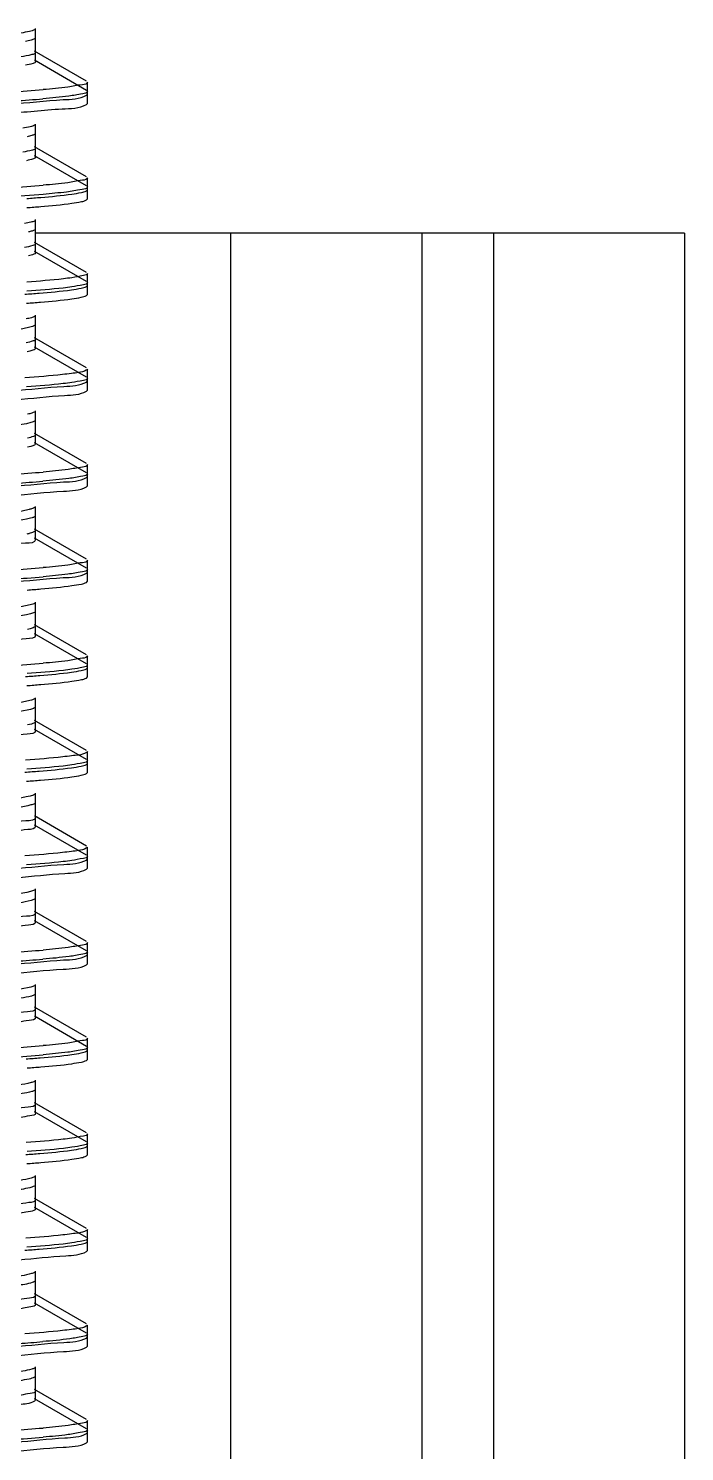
# Model space of a CAD drawing. Extents: x 54907 to 703237, y -798661 to -546661.
# Drawn here: x 370504.4 to 370680.9, y -577693.9 to -577311.1 of the extents above; entities that cross this region are included whole.
import ezdxf

# ---------------------------------------------------------------- set-up
doc = ezdxf.new("R2010")
doc.units = 0
doc.header["$LTSCALE"] = 1000
doc.header["$MEASUREMENT"] = 0

# ---------------------------------------------------------------- blocks, each defined once
blk = doc.blocks.new('gfhhrryyfd')
at = {"linetype": 'Continuous'}
for p, q in [((3693387.89, -1740973.03), (3693387.89, -1740968.74)), ((3693387.89, -1740974.67), (3693387.89, -1740970.38)), ((3693397.01, -1740978.2), (3693387.71, -1740972.81)), ((3693397.01, -1740979.84), (3693387.71, -1740974.45)), ((3693397.18, -1740980.53), (3693397.18, -1740978.38)), ((3693397.18, -1740980.53), (3693397.18, -1740978.38)), ((3693397.01, -1740980.71), (3693397.18, -1740980.53)), ((3693397.18, -1740982.17), (3693397.18, -1740980.02)), ((3693397.18, -1740982.17), (3693397.18, -1740980.02)), ((3693397.01, -1740982.36), (3693397.18, -1740982.17)), ((3693387.89, -1740990.17), (3693387.89, -1740985.88)), ((3693387.89, -1740991.81), (3693387.89, -1740987.53)), ((3693397.01, -1740995.34), (3693387.71, -1740989.95)), ((3693397.01, -1740996.98), (3693387.71, -1740991.59)), ((3693397.18, -1740997.67), (3693397.18, -1740995.53)), ((3693397.18, -1740997.67), (3693397.18, -1740995.53)), ((3693397.01, -1740997.86), (3693397.18, -1740997.67)), ((3693397.18, -1740999.31), (3693397.18, -1740997.17)), ((3693397.18, -1740999.31), (3693397.18, -1740997.17)), ((3693397.01, -1740999.5), (3693397.18, -1740999.31)), ((3693387.89, -1741007.32), (3693387.89, -1741003.03)), ((3693387.89, -1741008.96), (3693387.89, -1741004.67)), ((3693504.33, -1741005.43), (3693387.89, -1741005.43)), ((3693422.89, -1741005.43), (3693422.89, -1744418.97)), ((3693457.18, -1741005.43), (3693457.18, -1744418.97)), ((3693470.04, -1741005.43), (3693470.04, -1744418.97)), ((3693504.33, -1741005.43), (3693504.33, -1744418.97)), ((3693397.01, -1741012.49), (3693387.71, -1741007.1)), ((3693397.01, -1741014.13), (3693387.71, -1741008.74)), ((3693397.18, -1741014.82), (3693397.18, -1741012.67)), ((3693397.18, -1741014.82), (3693397.18, -1741012.67)), ((3693397.18, -1741016.46), (3693397.18, -1741014.31)), ((3693397.18, -1741016.46), (3693397.18, -1741014.31)), ((3693397.01, -1741015.01), (3693397.18, -1741014.82)), ((3693397.01, -1741016.65), (3693397.18, -1741016.46)), ((3693387.89, -1741024.46), (3693387.89, -1741020.18)), ((3693387.89, -1741026.1), (3693387.89, -1741021.82)), ((3693397.01, -1741029.63), (3693387.71, -1741024.24)), ((3693386.85, -1741026.62), (3693386.41, -1741026.71)), ((3693397.01, -1741031.27), (3693387.71, -1741025.89)), ((3693397.01, -1741032.15), (3693397.18, -1741031.96)), ((3693397.18, -1741031.96), (3693397.18, -1741029.82)), ((3693397.18, -1741031.96), (3693397.18, -1741029.82)), ((3693397.18, -1741033.6), (3693397.18, -1741031.46)), ((3693397.18, -1741033.6), (3693397.18, -1741031.46)), ((3693397.01, -1741033.79), (3693397.18, -1741033.6)), ((3693387.89, -1741041.61), (3693387.89, -1741037.32)), ((3693387.89, -1741043.25), (3693387.89, -1741038.96)), ((3693397.01, -1741046.78), (3693387.71, -1741041.39)), ((3693387.06, -1741043.71), (3693386.44, -1741043.85)), ((3693397.01, -1741048.42), (3693387.71, -1741043.03)), ((3693397.18, -1741049.11), (3693397.18, -1741046.96)), ((3693397.18, -1741049.11), (3693397.18, -1741046.96)), ((3693397.01, -1741049.3), (3693397.18, -1741049.11)), ((3693397.18, -1741050.75), (3693397.18, -1741048.61)), ((3693397.18, -1741050.75), (3693397.18, -1741048.61)), ((3693397.01, -1741050.94), (3693397.18, -1741050.75)), ((3693387.89, -1741058.75), (3693387.89, -1741054.47)), ((3693387.89, -1741060.39), (3693387.89, -1741056.11)), ((3693397.01, -1741063.92), (3693387.71, -1741058.53)), ((3693397.01, -1741065.56), (3693387.71, -1741060.18)), ((3693397.18, -1741066.25), (3693397.18, -1741064.11)), ((3693397.18, -1741066.25), (3693397.18, -1741064.11)), ((3693397.01, -1741066.44), (3693397.18, -1741066.25)), ((3693397.01, -1741068.08), (3693397.18, -1741067.89)), ((3693397.18, -1741067.89), (3693397.18, -1741065.75)), ((3693397.18, -1741067.89), (3693397.18, -1741065.75)), ((3693387.89, -1741075.9), (3693387.89, -1741071.61)), ((3693387.89, -1741077.54), (3693387.89, -1741073.25)), ((3693386.94, -1741076.39), (3693386.43, -1741076.51)), ((3693397.01, -1741081.07), (3693387.71, -1741075.68)), ((3693397.01, -1741082.71), (3693387.71, -1741077.32)), ((3693397.18, -1741083.4), (3693397.18, -1741081.26)), ((3693397.18, -1741083.4), (3693397.18, -1741081.26)), ((3693397.18, -1741085.04), (3693397.18, -1741082.9)), ((3693397.18, -1741085.04), (3693397.18, -1741082.9)), ((3693397.01, -1741083.59), (3693397.18, -1741083.4)), ((3693397.01, -1741085.23), (3693397.18, -1741085.04)), ((3693387.89, -1741093.04), (3693387.89, -1741088.76)), ((3693387.89, -1741094.68), (3693387.89, -1741090.4)), ((3693387.15, -1741093.48), (3693386.46, -1741093.64)), ((3693397.01, -1741098.21), (3693387.71, -1741092.83)), ((3693397.01, -1741099.85), (3693387.71, -1741094.47)), ((3693397.18, -1741100.54), (3693397.18, -1741098.4)), ((3693397.18, -1741100.54), (3693397.18, -1741098.4)), ((3693397.01, -1741100.73), (3693397.18, -1741100.54)), ((3693397.18, -1741102.18), (3693397.18, -1741100.04)), ((3693397.18, -1741102.18), (3693397.18, -1741100.04)), ((3693397.01, -1741102.37), (3693397.18, -1741102.18)), ((3693387.89, -1741110.19), (3693387.89, -1741105.9)), ((3693387.89, -1741111.83), (3693387.89, -1741107.54)), ((3693397.01, -1741115.36), (3693387.71, -1741109.97)), ((3693397.01, -1741117), (3693387.71, -1741111.61)), ((3693397.18, -1741117.69), (3693397.18, -1741115.55)), ((3693397.18, -1741117.69), (3693397.18, -1741115.55)), ((3693397.01, -1741117.88), (3693397.18, -1741117.69)), ((3693397.18, -1741119.33), (3693397.18, -1741117.19)), ((3693397.18, -1741119.33), (3693397.18, -1741117.19)), ((3693397.01, -1741119.52), (3693397.18, -1741119.33)), ((3693387.89, -1741127.33), (3693387.89, -1741123.05)), ((3693387.89, -1741128.97), (3693387.89, -1741124.69)), ((3693397.01, -1741132.5), (3693387.71, -1741127.12)), ((3693397.01, -1741134.14), (3693387.71, -1741128.76)), ((3693397.18, -1741134.83), (3693397.18, -1741132.69)), ((3693397.18, -1741134.83), (3693397.18, -1741132.69)), ((3693397.18, -1741136.47), (3693397.18, -1741134.33)), ((3693397.18, -1741136.47), (3693397.18, -1741134.33)), ((3693397.01, -1741135.02), (3693397.18, -1741134.83)), ((3693397.01, -1741136.66), (3693397.18, -1741136.47)), ((3693387.89, -1741144.48), (3693387.89, -1741140.19)), ((3693387.89, -1741146.12), (3693387.89, -1741141.83)), ((3693397.01, -1741149.65), (3693387.71, -1741144.26)), ((3693397.01, -1741151.29), (3693387.71, -1741145.9)), ((3693397.01, -1741152.17), (3693397.18, -1741151.98)), ((3693397.18, -1741151.98), (3693397.18, -1741149.84)), ((3693397.18, -1741151.98), (3693397.18, -1741149.84)), ((3693397.18, -1741153.62), (3693397.18, -1741151.48)), ((3693397.18, -1741153.62), (3693397.18, -1741151.48)), ((3693397.01, -1741153.81), (3693397.18, -1741153.62)), ((3693387.89, -1741161.62), (3693387.89, -1741157.34)), ((3693387.89, -1741163.26), (3693387.89, -1741158.98)), ((3693397.01, -1741166.79), (3693387.71, -1741161.41)), ((3693397.01, -1741168.43), (3693387.71, -1741163.05)), ((3693397.18, -1741169.12), (3693397.18, -1741166.98)), ((3693397.18, -1741169.12), (3693397.18, -1741166.98)), ((3693397.01, -1741169.31), (3693397.18, -1741169.12)), ((3693397.18, -1741170.77), (3693397.18, -1741168.62)), ((3693397.18, -1741170.77), (3693397.18, -1741168.62)), ((3693397.01, -1741170.95), (3693397.18, -1741170.77)), ((3693387.89, -1741178.77), (3693387.89, -1741174.48)), ((3693387.89, -1741180.41), (3693387.89, -1741176.12)), ((3693397.01, -1741183.94), (3693387.71, -1741178.55)), ((3693397.01, -1741185.58), (3693387.71, -1741180.19)), ((3693397.18, -1741186.27), (3693397.18, -1741184.13)), ((3693397.18, -1741186.27), (3693397.18, -1741184.13)), ((3693397.01, -1741186.46), (3693397.18, -1741186.27)), ((3693397.01, -1741188.1), (3693397.18, -1741187.91)), ((3693397.18, -1741187.91), (3693397.18, -1741185.77)), ((3693397.18, -1741187.91), (3693397.18, -1741185.77)), ((3693387.89, -1741195.91), (3693387.89, -1741191.63)), ((3693387.89, -1741197.55), (3693387.89, -1741193.27)), ((3693397.01, -1741201.08), (3693387.71, -1741195.7)), ((3693397.01, -1741202.72), (3693387.71, -1741197.34)), ((3693397.18, -1741203.41), (3693397.18, -1741201.27)), ((3693397.18, -1741205.06), (3693397.18, -1741202.91)), ((3693397.18, -1741205.06), (3693397.18, -1741202.91)), ((3693397.01, -1741203.6), (3693397.18, -1741203.41)), ((3693397.01, -1741205.24), (3693397.18, -1741205.06)), ((3693387.89, -1741213.06), (3693387.89, -1741208.77)), ((3693387.89, -1741214.7), (3693387.89, -1741210.41)), ((3693397.01, -1741218.23), (3693387.71, -1741212.84)), ((3693397.01, -1741219.87), (3693387.71, -1741214.48)), ((3693397.18, -1741220.56), (3693397.18, -1741218.42)), ((3693397.01, -1741220.75), (3693397.18, -1741220.56)), ((3693397.18, -1741222.2), (3693397.18, -1741220.06)), ((3693397.18, -1741222.2), (3693397.18, -1741220.06)), ((3693397.01, -1741222.39), (3693397.18, -1741222.2))]:
    blk.add_line(p, q, dxfattribs=at)
for centre, radius, start, end in [((3693363.61, -1740674.4), 306.38, 273.7314, 274.8001), ((3693364.52, -1740687.45), 294.94, 273.8317, 274.8033), ((3693363.33, -1740688.01), 309.93, 273.7005, 274.7995), ((3693363.92, -1740746.85), 302.5, 273.7655, 274.8009), ((3693364.59, -1740756.89), 294.08, 273.8398, 274.8035), ((3693383.74, -1741046.4), 13.24, 281.5273, 283.0317), ((3693363.62, -1740760.25), 306.26, 273.7325, 274.8002), ((3693363.63, -1740761.97), 306.18, 273.7327, 274.7996), ((3693363.34, -1740773.85), 309.82, 273.7014, 274.7995), ((3693363.93, -1740832.7), 302.38, 273.7666, 274.8009), ((3693364.8, -1740845.28), 291.4, 273.8647, 274.8037), ((3693363.63, -1740846.09), 306.14, 273.7335, 274.8002), ((3693363.45, -1740845.36), 308.53, 273.7127, 274.7998), ((3693365.47, -1740922.24), 283, 273.9462, 274.8034), ((3693363.94, -1740918.55), 302.25, 273.7678, 274.801), ((3693363.74, -1740917.68), 304.77, 273.7455, 274.8005)]:
    blk.add_arc(centre, radius, start, end, dxfattribs=at)
for points, knots in [([(3693387.71, -1740968.96), (3693387.44, -1740969.11), (3693386.6, -1740969.32), (3693385.78, -1740969.48), (3693385.25, -1740969.56)], [0, 0, 0, 0, 0.365324, 1, 1, 1, 1]), ([(3693387.71, -1740970.6), (3693387.52, -1740970.71), (3693386.97, -1740970.88), (3693386.42, -1740970.99), (3693386.07, -1740971.06)], [0, 0, 0, 0, 0.382192, 1, 1, 1, 1]), ([(3693387.89, -1740973.03), (3693387.89, -1740973.29), (3693386.62, -1740973.57), (3693385.91, -1740973.74), (3693385.25, -1740973.84)], [0, 0, 0, 0, 0.279151, 1, 1, 1, 1]), ([(3693387.89, -1740974.67), (3693387.89, -1740974.86), (3693387.06, -1740975.14), (3693386.53, -1740975.26), (3693386.07, -1740975.34)], [0, 0, 0, 0, 0.288579, 1, 1, 1, 1]), ([(3693397.18, -1740978.38), (3693397.18, -1740978.71), (3693395.44, -1740978.91), (3693394.57, -1740979.15), (3693393.7, -1740979.26)], [0, 0, 0, 0, 0.270729, 1, 1, 1, 1]), ([(3693383.34, -1740982.29), (3693386.51, -1740982.08), (3693390.94, -1740981.47), (3693395.78, -1740981.42), (3693397.01, -1740980.71)], [0, 0, 0, 0, 0.69148, 1, 1, 1, 1]), ([(3693397.18, -1740980.02), (3693397.18, -1740980.34), (3693395.53, -1740980.54), (3693394.7, -1740980.77), (3693393.86, -1740980.88)], [0, 0, 0, 0, 0.271512, 1, 1, 1, 1]), ([(3693382.69, -1740983.97), (3693386.02, -1740983.76), (3693390.66, -1740983.12), (3693395.73, -1740983.09), (3693397.01, -1740982.36)], [0, 0, 0, 0, 0.692236, 1, 1, 1, 1]), ([(3693387.71, -1740986.1), (3693387.47, -1740986.24), (3693386.75, -1740986.43), (3693386.04, -1740986.57), (3693385.59, -1740986.65)], [0, 0, 0, 0, 0.371353, 1, 1, 1, 1]), ([(3693387.71, -1740987.74), (3693387.55, -1740987.83), (3693387.09, -1740987.99), (3693386.64, -1740988.09), (3693386.36, -1740988.15)], [0, 0, 0, 0, 0.390278, 1, 1, 1, 1]), ([(3693387.89, -1740990.17), (3693387.89, -1740990.4), (3693386.8, -1740990.69), (3693386.17, -1740990.84), (3693385.59, -1740990.93)], [0, 0, 0, 0, 0.282326, 1, 1, 1, 1]), ([(3693387.89, -1740991.81), (3693387.89, -1740991.98), (3693387.17, -1740992.26), (3693386.69, -1740992.37), (3693386.29, -1740992.45)], [0, 0, 0, 0, 0.292289, 1, 1, 1, 1]), ([(3693397.18, -1740995.53), (3693397.18, -1740995.86), (3693395.42, -1740996.05), (3693394.54, -1740996.3), (3693393.66, -1740996.41)], [0, 0, 0, 0, 0.270557, 1, 1, 1, 1]), ([(3693386.34, -1740999.23), (3693387.17, -1740999.17), (3693389.87, -1740998.95), (3693392.56, -1740998.71), (3693394.41, -1740998.45)], [0, 0, 0, 0, 0.307531, 1, 1, 1, 1]), ([(3693397.18, -1740997.17), (3693397.18, -1740997.52), (3693395.31, -1740997.7), (3693394.39, -1740997.96), (3693393.46, -1740998.07)], [0, 0, 0, 0, 0.269818, 1, 1, 1, 1]), ([(3693394.41, -1740998.45), (3693394.98, -1740998.37), (3693395.85, -1740998.22), (3693396.74, -1740998.02), (3693397.01, -1740997.86)], [0, 0, 0, 0, 0.642793, 1, 1, 1, 1]), ([(3693386.32, -1741000.87), (3693387.15, -1741000.81), (3693389.85, -1741000.6), (3693392.55, -1741000.35), (3693394.41, -1741000.09)], [0, 0, 0, 0, 0.307522, 1, 1, 1, 1]), ([(3693394.41, -1741000.09), (3693394.97, -1741000.01), (3693395.85, -1740999.86), (3693396.74, -1740999.66), (3693397.01, -1740999.5)], [0, 0, 0, 0, 0.642903, 1, 1, 1, 1]), ([(3693387.71, -1741003.25), (3693387.5, -1741003.37), (3693386.89, -1741003.54), (3693386.29, -1741003.67), (3693385.91, -1741003.74)], [0, 0, 0, 0, 0.37809, 1, 1, 1, 1]), ([(3693387.71, -1741004.89), (3693387.57, -1741004.96), (3693387.21, -1741005.1), (3693386.84, -1741005.19), (3693386.61, -1741005.24)], [0, 0, 0, 0, 0.399432, 1, 1, 1, 1]), ([(3693387.89, -1741007.32), (3693387.89, -1741007.52), (3693386.97, -1741007.8), (3693386.41, -1741007.94), (3693385.91, -1741008.02)], [0, 0, 0, 0, 0.286129, 1, 1, 1, 1]), ([(3693387.89, -1741008.96), (3693387.89, -1741009.1), (3693387.33, -1741009.36), (3693386.94, -1741009.45), (3693386.61, -1741009.53)], [0, 0, 0, 0, 0.300005, 1, 1, 1, 1]), ([(3693394.41, -1741013.45), (3693393.9, -1741013.52), (3693391.22, -1741013.85), (3693388.52, -1741014.07), (3693386.34, -1741014.23)], [0, 0, 0, 0, 0.191299, 1, 1, 1, 1]), ([(3693397.18, -1741012.67), (3693397.18, -1741012.94), (3693395.82, -1741013.17), (3693395.11, -1741013.35), (3693394.41, -1741013.45)], [0, 0, 0, 0, 0.274623, 1, 1, 1, 1]), ([(3693397.18, -1741014.31), (3693397.18, -1741014.58), (3693395.82, -1741014.81), (3693395.1, -1741014.99), (3693394.41, -1741015.09)], [0, 0, 0, 0, 0.274573, 1, 1, 1, 1]), ([(3693385.97, -1741016.4), (3693386.82, -1741016.34), (3693389.61, -1741016.12), (3693392.39, -1741015.88), (3693394.31, -1741015.61)], [0, 0, 0, 0, 0.307277, 1, 1, 1, 1]), ([(3693394.41, -1741015.09), (3693393.89, -1741015.17), (3693391.2, -1741015.5), (3693388.5, -1741015.71), (3693386.32, -1741015.87)], [0, 0, 0, 0, 0.191309, 1, 1, 1, 1]), ([(3693394.31, -1741015.61), (3693394.9, -1741015.53), (3693395.8, -1741015.37), (3693396.73, -1741015.17), (3693397.01, -1741015.01)], [0, 0, 0, 0, 0.644321, 1, 1, 1, 1]), ([(3693394.4, -1741017.24), (3693394.97, -1741017.16), (3693395.84, -1741017), (3693396.73, -1741016.81), (3693397.01, -1741016.65)], [0, 0, 0, 0, 0.643034, 1, 1, 1, 1]), ([(3693386.28, -1741018.02), (3693387.12, -1741017.96), (3693389.82, -1741017.74), (3693392.53, -1741017.5), (3693394.4, -1741017.24)], [0, 0, 0, 0, 0.307507, 1, 1, 1, 1]), ([(3693387.7, -1741020.39), (3693387.53, -1741020.49), (3693387.03, -1741020.65), (3693386.52, -1741020.77), (3693386.2, -1741020.83)], [0, 0, 0, 0, 0.385626, 1, 1, 1, 1]), ([(3693387.71, -1741022.03), (3693387.6, -1741022.1), (3693387.31, -1741022.21), (3693387.02, -1741022.29), (3693386.85, -1741022.33)], [0, 0, 0, 0, 0.409846, 1, 1, 1, 1]), ([(3693386.85, -1741022.33), (3693380.33, -1741023.93), (3693360.99, -1741024.13), (3693329.46, -1741026.11), (3693297.48, -1741027.87), (3693277.69, -1741028.33), (3693270.75, -1741029.78)], [0, 0, 0, 0, 0.173176, 0.493211, 0.817077, 1, 1, 1, 1]), ([(3693387.89, -1741024.46), (3693387.89, -1741024.64), (3693387.12, -1741024.92), (3693386.63, -1741025.03), (3693386.2, -1741025.12)], [0, 0, 0, 0, 0.290766, 1, 1, 1, 1]), ([(3693387.89, -1741026.1), (3693387.89, -1741026.22), (3693387.45, -1741026.47), (3693387.11, -1741026.55), (3693386.85, -1741026.62)], [0, 0, 0, 0, 0.307791, 1, 1, 1, 1]), ([(3693383.79, -1741033.7), (3693386.85, -1741033.49), (3693391.14, -1741032.9), (3693395.82, -1741032.83), (3693397.01, -1741032.15)], [0, 0, 0, 0, 0.690888, 1, 1, 1, 1]), ([(3693394.31, -1741030.61), (3693393.78, -1741030.68), (3693391.01, -1741031.02), (3693388.22, -1741031.24), (3693385.97, -1741031.4)], [0, 0, 0, 0, 0.191493, 1, 1, 1, 1]), ([(3693394.4, -1741032.24), (3693393.88, -1741032.31), (3693391.18, -1741032.64), (3693388.47, -1741032.86), (3693386.28, -1741033.02)], [0, 0, 0, 0, 0.191315, 1, 1, 1, 1]), ([(3693397.18, -1741029.82), (3693397.18, -1741029.91), (3693396.15, -1741030.55), (3693395.22, -1741030.48), (3693394.31, -1741030.61)], [0, 0, 0, 0, 0.088769, 1, 1, 1, 1]), ([(3693397.18, -1741031.46), (3693397.18, -1741031.73), (3693395.81, -1741031.96), (3693395.1, -1741032.14), (3693394.4, -1741032.24)], [0, 0, 0, 0, 0.274514, 1, 1, 1, 1]), ([(3693384.28, -1741035.3), (3693387.23, -1741035.1), (3693391.36, -1741034.53), (3693395.86, -1741034.45), (3693397.01, -1741033.79)], [0, 0, 0, 0, 0.690218, 1, 1, 1, 1]), ([(3693387.06, -1741039.42), (3693384.87, -1741040.02), (3693378.27, -1741040.5), (3693359.41, -1741041.98), (3693329.98, -1741043.01), (3693297.84, -1741045.03), (3693277.83, -1741045.47), (3693270.78, -1741046.92)], [0, 0, 0, 0, 0.058552, 0.168707, 0.488491, 0.814803, 1, 1, 1, 1]), ([(3693387.71, -1741037.54), (3693387.56, -1741037.62), (3693387.15, -1741037.76), (3693386.73, -1741037.87), (3693386.47, -1741037.92)], [0, 0, 0, 0, 0.394192, 1, 1, 1, 1]), ([(3693387.71, -1741039.18), (3693387.62, -1741039.23), (3693387.41, -1741039.32), (3693387.19, -1741039.38), (3693387.06, -1741039.42)], [0, 0, 0, 0, 0.421757, 1, 1, 1, 1]), ([(3693387.89, -1741041.61), (3693387.89, -1741041.76), (3693387.26, -1741042.03), (3693386.83, -1741042.13), (3693386.47, -1741042.21)], [0, 0, 0, 0, 0.296339, 1, 1, 1, 1]), ([(3693387.89, -1741043.25), (3693387.89, -1741043.35), (3693387.56, -1741043.57), (3693387.27, -1741043.65), (3693387.06, -1741043.71)], [0, 0, 0, 0, 0.317499, 1, 1, 1, 1]), ([(3693397.18, -1741046.96), (3693397.18, -1741047.29), (3693395.46, -1741047.49), (3693394.6, -1741047.72), (3693393.74, -1741047.83)], [0, 0, 0, 0, 0.270944, 1, 1, 1, 1]), ([(3693383.56, -1741050.86), (3693386.68, -1741050.65), (3693391.04, -1741050.05), (3693395.8, -1741049.99), (3693397.01, -1741049.3)], [0, 0, 0, 0, 0.691188, 1, 1, 1, 1]), ([(3693397.18, -1741048.61), (3693397.18, -1741048.92), (3693395.54, -1741049.12), (3693394.71, -1741049.35), (3693393.88, -1741049.45)], [0, 0, 0, 0, 0.271575, 1, 1, 1, 1]), ([(3693383.56, -1741052.5), (3693386.68, -1741052.29), (3693391.04, -1741051.69), (3693395.8, -1741051.63), (3693397.01, -1741050.94)], [0, 0, 0, 0, 0.691187, 1, 1, 1, 1]), ([(3693386.72, -1741055.01), (3693380.09, -1741056.55), (3693360.71, -1741056.84), (3693329.14, -1741058.76), (3693297.3, -1741060.53), (3693277.63, -1741060.99), (3693270.73, -1741062.44)], [0, 0, 0, 0, 0.175623, 0.495702, 0.818204, 1, 1, 1, 1]), ([(3693387.71, -1741054.68), (3693387.58, -1741054.75), (3693387.26, -1741054.88), (3693386.92, -1741054.96), (3693386.72, -1741055.01)], [0, 0, 0, 0, 0.403878, 1, 1, 1, 1]), ([(3693387.25, -1741056.51), (3693386.93, -1741056.61), (3693384.78, -1741057.08), (3693382.6, -1741057.28), (3693380.75, -1741057.46)], [0, 0, 0, 0, 0.153853, 1, 1, 1, 1]), ([(3693387.71, -1741056.32), (3693387.64, -1741056.36), (3693387.49, -1741056.43), (3693387.34, -1741056.48), (3693387.25, -1741056.51)], [0, 0, 0, 0, 0.435445, 1, 1, 1, 1]), ([(3693387.89, -1741058.75), (3693387.89, -1741058.89), (3693387.39, -1741059.14), (3693387.02, -1741059.23), (3693386.72, -1741059.3)], [0, 0, 0, 0, 0.303248, 1, 1, 1, 1]), ([(3693387.89, -1741060.39), (3693387.89, -1741061.04), (3693384.2, -1741061.02), (3693382.53, -1741061.57), (3693380.75, -1741061.75)], [0, 0, 0, 0, 0.264839, 1, 1, 1, 1]), ([(3693397.18, -1741064.11), (3693397.18, -1741064.44), (3693395.44, -1741064.63), (3693394.57, -1741064.87), (3693393.7, -1741064.98)], [0, 0, 0, 0, 0.270735, 1, 1, 1, 1]), ([(3693383.34, -1741068.02), (3693386.51, -1741067.81), (3693390.94, -1741067.19), (3693395.78, -1741067.15), (3693397.01, -1741066.44)], [0, 0, 0, 0, 0.691471, 1, 1, 1, 1]), ([(3693397.18, -1741065.75), (3693397.18, -1741066.08), (3693395.43, -1741066.27), (3693394.56, -1741066.51), (3693393.69, -1741066.62)], [0, 0, 0, 0, 0.270728, 1, 1, 1, 1]), ([(3693386.36, -1741069.45), (3693387.19, -1741069.39), (3693389.88, -1741069.17), (3693392.57, -1741068.93), (3693394.42, -1741068.67)], [0, 0, 0, 0, 0.307538, 1, 1, 1, 1]), ([(3693394.42, -1741068.67), (3693394.98, -1741068.59), (3693395.85, -1741068.44), (3693396.74, -1741068.24), (3693397.01, -1741068.08)], [0, 0, 0, 0, 0.642724, 1, 1, 1, 1]), ([(3693386.94, -1741072.1), (3693384.69, -1741072.68), (3693378.01, -1741073.18), (3693359.04, -1741074.63), (3693329.66, -1741075.68), (3693297.64, -1741077.69), (3693277.75, -1741078.12), (3693270.76, -1741079.58)], [0, 0, 0, 0, 0.060117, 0.171248, 0.491182, 0.816115, 1, 1, 1, 1]), ([(3693387.71, -1741071.83), (3693387.61, -1741071.88), (3693387.36, -1741071.99), (3693387.1, -1741072.06), (3693386.94, -1741072.1)], [0, 0, 0, 0, 0.414924, 1, 1, 1, 1]), ([(3693387.71, -1741073.47), (3693387.48, -1741073.6), (3693385.35, -1741074.18), (3693383.2, -1741074.36), (3693381.31, -1741074.55)], [0, 0, 0, 0, 0.123412, 1, 1, 1, 1]), ([(3693387.89, -1741077.54), (3693387.9, -1741078.14), (3693384.5, -1741078.17), (3693382.95, -1741078.67), (3693381.31, -1741078.84)], [0, 0, 0, 0, 0.265449, 1, 1, 1, 1]), ([(3693387.89, -1741075.9), (3693387.89, -1741076.01), (3693387.5, -1741076.25), (3693387.19, -1741076.32), (3693386.94, -1741076.39)], [0, 0, 0, 0, 0.311826, 1, 1, 1, 1]), ([(3693397.18, -1741081.26), (3693397.18, -1741081.58), (3693395.42, -1741081.78), (3693394.54, -1741082.02), (3693393.66, -1741082.13)], [0, 0, 0, 0, 0.270562, 1, 1, 1, 1]), ([(3693397.18, -1741082.9), (3693397.18, -1741083.16), (3693395.82, -1741083.39), (3693395.11, -1741083.57), (3693394.42, -1741083.67)], [0, 0, 0, 0, 0.274655, 1, 1, 1, 1]), ([(3693386.11, -1741084.97), (3693386.96, -1741084.91), (3693389.71, -1741084.69), (3693392.45, -1741084.45), (3693394.34, -1741084.18)], [0, 0, 0, 0, 0.307301, 1, 1, 1, 1]), ([(3693386.32, -1741086.6), (3693387.15, -1741086.53), (3693389.85, -1741086.32), (3693392.55, -1741086.08), (3693394.41, -1741085.82)], [0, 0, 0, 0, 0.30752, 1, 1, 1, 1]), ([(3693394.42, -1741083.67), (3693393.91, -1741083.74), (3693391.23, -1741084.07), (3693388.54, -1741084.29), (3693386.36, -1741084.45)], [0, 0, 0, 0, 0.191295, 1, 1, 1, 1]), ([(3693394.34, -1741084.18), (3693394.93, -1741084.1), (3693395.82, -1741083.95), (3693396.73, -1741083.75), (3693397.01, -1741083.59)], [0, 0, 0, 0, 0.643804, 1, 1, 1, 1]), ([(3693394.41, -1741085.82), (3693394.97, -1741085.74), (3693395.85, -1741085.58), (3693396.74, -1741085.39), (3693397.01, -1741085.23)], [0, 0, 0, 0, 0.642901, 1, 1, 1, 1]), ([(3693387.15, -1741089.19), (3693385.01, -1741089.81), (3693378.48, -1741090.26), (3693359.7, -1741091.77), (3693330.24, -1741092.79), (3693298, -1741094.82), (3693277.9, -1741095.26), (3693270.81, -1741096.71)], [0, 0, 0, 0, 0.057292, 0.16665, 0.48628, 0.813694, 1, 1, 1, 1]), ([(3693387.71, -1741090.61), (3693387.49, -1741090.74), (3693385.55, -1741091.28), (3693383.57, -1741091.46), (3693381.84, -1741091.64)], [0, 0, 0, 0, 0.125618, 1, 1, 1, 1]), ([(3693387.71, -1741088.97), (3693387.63, -1741089.02), (3693387.45, -1741089.1), (3693387.26, -1741089.16), (3693387.15, -1741089.19)], [0, 0, 0, 0, 0.427528, 1, 1, 1, 1]), ([(3693387.89, -1741093.04), (3693387.89, -1741093.14), (3693387.6, -1741093.35), (3693387.34, -1741093.42), (3693387.15, -1741093.48)], [0, 0, 0, 0, 0.322524, 1, 1, 1, 1]), ([(3693387.89, -1741094.68), (3693387.9, -1741095.23), (3693384.79, -1741095.32), (3693383.36, -1741095.77), (3693381.84, -1741095.93)], [0, 0, 0, 0, 0.266197, 1, 1, 1, 1]), ([(3693397.18, -1741098.4), (3693397.18, -1741098.49), (3693396.17, -1741099.13), (3693395.24, -1741099.06), (3693394.34, -1741099.19)], [0, 0, 0, 0, 0.089018, 1, 1, 1, 1]), ([(3693394.34, -1741099.19), (3693393.82, -1741099.26), (3693391.09, -1741099.59), (3693388.34, -1741099.81), (3693386.11, -1741099.97)], [0, 0, 0, 0, 0.191493, 1, 1, 1, 1]), ([(3693394.41, -1741100.82), (3693393.89, -1741100.89), (3693391.2, -1741101.22), (3693388.5, -1741101.44), (3693386.32, -1741101.6)], [0, 0, 0, 0, 0.191309, 1, 1, 1, 1]), ([(3693394.31, -1741101.33), (3693394.9, -1741101.25), (3693395.8, -1741101.1), (3693396.73, -1741100.9), (3693397.01, -1741100.73)], [0, 0, 0, 0, 0.644305, 1, 1, 1, 1]), ([(3693397.18, -1741100.04), (3693397.18, -1741100.31), (3693395.82, -1741100.54), (3693395.1, -1741100.72), (3693394.41, -1741100.82)], [0, 0, 0, 0, 0.274574, 1, 1, 1, 1]), ([(3693385.97, -1741102.13), (3693386.83, -1741102.06), (3693389.61, -1741101.85), (3693392.39, -1741101.6), (3693394.31, -1741101.33)], [0, 0, 0, 0, 0.307277, 1, 1, 1, 1]), ([(3693386.28, -1741103.74), (3693387.12, -1741103.68), (3693389.83, -1741103.47), (3693392.53, -1741103.23), (3693394.4, -1741102.96)], [0, 0, 0, 0, 0.307507, 1, 1, 1, 1]), ([(3693394.4, -1741102.96), (3693394.97, -1741102.88), (3693395.84, -1741102.73), (3693396.73, -1741102.53), (3693397.01, -1741102.37)], [0, 0, 0, 0, 0.643031, 1, 1, 1, 1]), ([(3693387.71, -1741106.12), (3693387.47, -1741106.26), (3693385.24, -1741106.85), (3693382.98, -1741107.04), (3693381, -1741107.23)], [0, 0, 0, 0, 0.122258, 1, 1, 1, 1]), ([(3693387.71, -1741107.76), (3693387.51, -1741107.88), (3693385.74, -1741108.39), (3693383.93, -1741108.56), (3693382.36, -1741108.73)], [0, 0, 0, 0, 0.127999, 1, 1, 1, 1]), ([(3693387.89, -1741110.19), (3693387.9, -1741110.81), (3693384.33, -1741110.82), (3693382.72, -1741111.35), (3693381, -1741111.52)], [0, 0, 0, 0, 0.265093, 1, 1, 1, 1]), ([(3693387.89, -1741111.83), (3693387.9, -1741112.34), (3693385.07, -1741112.46), (3693383.74, -1741112.87), (3693382.36, -1741113.02)], [0, 0, 0, 0, 0.267101, 1, 1, 1, 1]), ([(3693394.31, -1741116.34), (3693393.78, -1741116.41), (3693391.01, -1741116.75), (3693388.22, -1741116.96), (3693385.97, -1741117.13)], [0, 0, 0, 0, 0.191494, 1, 1, 1, 1]), ([(3693397.18, -1741115.55), (3693397.18, -1741115.63), (3693396.15, -1741116.28), (3693395.22, -1741116.21), (3693394.31, -1741116.34)], [0, 0, 0, 0, 0.088777, 1, 1, 1, 1]), ([(3693383.79, -1741119.42), (3693386.86, -1741119.22), (3693391.14, -1741118.62), (3693395.82, -1741118.56), (3693397.01, -1741117.88)], [0, 0, 0, 0, 0.690877, 1, 1, 1, 1]), ([(3693394.4, -1741117.97), (3693393.88, -1741118.04), (3693391.18, -1741118.37), (3693388.47, -1741118.58), (3693386.28, -1741118.75)], [0, 0, 0, 0, 0.191315, 1, 1, 1, 1]), ([(3693397.18, -1741117.19), (3693397.18, -1741117.45), (3693395.81, -1741117.68), (3693395.1, -1741117.87), (3693394.4, -1741117.97)], [0, 0, 0, 0, 0.274515, 1, 1, 1, 1]), ([(3693384.44, -1741121.02), (3693387.35, -1741120.82), (3693391.43, -1741120.25), (3693395.88, -1741120.17), (3693397.01, -1741119.52)], [0, 0, 0, 0, 0.689986, 1, 1, 1, 1]), ([(3693387.71, -1741123.26), (3693387.48, -1741123.39), (3693385.44, -1741123.96), (3693383.37, -1741124.13), (3693381.55, -1741124.32)], [0, 0, 0, 0, 0.124368, 1, 1, 1, 1]), ([(3693387.71, -1741124.9), (3693387.52, -1741125.01), (3693385.92, -1741125.5), (3693384.28, -1741125.66), (3693382.85, -1741125.82)], [0, 0, 0, 0, 0.130558, 1, 1, 1, 1]), ([(3693387.89, -1741127.33), (3693387.9, -1741127.91), (3693384.63, -1741127.97), (3693383.13, -1741128.44), (3693381.55, -1741128.61)], [0, 0, 0, 0, 0.265763, 1, 1, 1, 1]), ([(3693387.89, -1741128.97), (3693387.9, -1741129.44), (3693385.33, -1741129.6), (3693384.11, -1741129.96), (3693382.85, -1741130.11)], [0, 0, 0, 0, 0.268181, 1, 1, 1, 1]), ([(3693397.18, -1741132.69), (3693397.18, -1741133.01), (3693395.46, -1741133.21), (3693394.61, -1741133.45), (3693393.75, -1741133.56)], [0, 0, 0, 0, 0.270952, 1, 1, 1, 1]), ([(3693397.18, -1741134.33), (3693397.18, -1741134.64), (3693395.56, -1741134.85), (3693394.74, -1741135.07), (3693393.92, -1741135.18)], [0, 0, 0, 0, 0.271773, 1, 1, 1, 1]), ([(3693383.42, -1741138.23), (3693386.57, -1741138.02), (3693390.98, -1741137.41), (3693395.79, -1741137.36), (3693397.01, -1741136.66)], [0, 0, 0, 0, 0.691368, 1, 1, 1, 1]), ([(3693383.57, -1741136.58), (3693386.68, -1741136.38), (3693391.04, -1741135.77), (3693395.8, -1741135.72), (3693397.01, -1741135.02)], [0, 0, 0, 0, 0.691179, 1, 1, 1, 1]), ([(3693387.71, -1741140.41), (3693387.5, -1741140.53), (3693385.64, -1741141.06), (3693383.73, -1741141.23), (3693382.07, -1741141.41)], [0, 0, 0, 0, 0.126652, 1, 1, 1, 1]), ([(3693387.89, -1741144.48), (3693387.9, -1741145.01), (3693384.91, -1741145.11), (3693383.53, -1741145.54), (3693382.07, -1741145.7)], [0, 0, 0, 0, 0.266577, 1, 1, 1, 1]), ([(3693387.71, -1741142.05), (3693387.53, -1741142.15), (3693386.09, -1741142.6), (3693384.61, -1741142.76), (3693383.32, -1741142.91)], [0, 0, 0, 0, 0.133308, 1, 1, 1, 1]), ([(3693387.89, -1741146.12), (3693387.9, -1741146.54), (3693385.59, -1741146.74), (3693384.47, -1741147.06), (3693383.32, -1741147.2)], [0, 0, 0, 0, 0.269457, 1, 1, 1, 1]), ([(3693397.18, -1741151.48), (3693397.18, -1741151.81), (3693395.42, -1741152), (3693394.55, -1741152.24), (3693393.67, -1741152.35)], [0, 0, 0, 0, 0.270622, 1, 1, 1, 1]), ([(3693397.18, -1741149.84), (3693397.18, -1741150.16), (3693395.44, -1741150.36), (3693394.57, -1741150.6), (3693393.7, -1741150.71)], [0, 0, 0, 0, 0.270741, 1, 1, 1, 1]), ([(3693394.37, -1741152.76), (3693394.95, -1741152.68), (3693395.83, -1741152.53), (3693396.73, -1741152.33), (3693397.01, -1741152.17)], [0, 0, 0, 0, 0.643373, 1, 1, 1, 1]), ([(3693386.22, -1741153.54), (3693387.05, -1741153.48), (3693389.78, -1741153.27), (3693392.5, -1741153.03), (3693394.37, -1741152.76)], [0, 0, 0, 0, 0.307395, 1, 1, 1, 1]), ([(3693386.36, -1741155.17), (3693387.19, -1741155.11), (3693389.88, -1741154.9), (3693392.57, -1741154.66), (3693394.42, -1741154.4)], [0, 0, 0, 0, 0.307538, 1, 1, 1, 1]), ([(3693394.42, -1741154.4), (3693394.98, -1741154.32), (3693395.85, -1741154.16), (3693396.74, -1741153.97), (3693397.01, -1741153.81)], [0, 0, 0, 0, 0.642718, 1, 1, 1, 1]), ([(3693387.71, -1741157.55), (3693387.51, -1741157.67), (3693385.82, -1741158.17), (3693384.09, -1741158.33), (3693382.58, -1741158.5)], [0, 0, 0, 0, 0.129068, 1, 1, 1, 1]), ([(3693387.71, -1741159.19), (3693387.55, -1741159.29), (3693386.26, -1741159.71), (3693384.92, -1741159.86), (3693383.77, -1741160)], [0, 0, 0, 0, 0.136277, 1, 1, 1, 1]), ([(3693387.89, -1741161.62), (3693387.9, -1741162.11), (3693385.18, -1741162.25), (3693383.91, -1741162.64), (3693382.58, -1741162.79)], [0, 0, 0, 0, 0.267461, 1, 1, 1, 1]), ([(3693387.89, -1741163.26), (3693387.9, -1741163.65), (3693385.83, -1741163.87), (3693384.8, -1741164.16), (3693383.77, -1741164.29)], [0, 0, 0, 0, 0.270956, 1, 1, 1, 1]), ([(3693397.18, -1741166.98), (3693397.18, -1741167.25), (3693395.8, -1741167.48), (3693395.08, -1741167.66), (3693394.37, -1741167.76)], [0, 0, 0, 0, 0.27436, 1, 1, 1, 1]), ([(3693386.12, -1741170.7), (3693386.96, -1741170.63), (3693389.71, -1741170.42), (3693392.46, -1741170.18), (3693394.35, -1741169.91)], [0, 0, 0, 0, 0.307303, 1, 1, 1, 1]), ([(3693394.37, -1741167.76), (3693393.86, -1741167.84), (3693391.14, -1741168.17), (3693388.42, -1741168.38), (3693386.22, -1741168.55)], [0, 0, 0, 0, 0.191417, 1, 1, 1, 1]), ([(3693394.42, -1741169.4), (3693393.91, -1741169.47), (3693391.23, -1741169.8), (3693388.54, -1741170.01), (3693386.36, -1741170.17)], [0, 0, 0, 0, 0.191295, 1, 1, 1, 1]), ([(3693394.35, -1741169.91), (3693394.93, -1741169.83), (3693395.82, -1741169.67), (3693396.73, -1741169.47), (3693397.01, -1741169.31)], [0, 0, 0, 0, 0.643789, 1, 1, 1, 1]), ([(3693397.18, -1741168.62), (3693397.18, -1741168.89), (3693395.82, -1741169.12), (3693395.11, -1741169.3), (3693394.42, -1741169.4)], [0, 0, 0, 0, 0.274658, 1, 1, 1, 1]), ([(3693386.32, -1741172.32), (3693387.15, -1741172.26), (3693389.85, -1741172.05), (3693392.55, -1741171.81), (3693394.41, -1741171.54)], [0, 0, 0, 0, 0.307518, 1, 1, 1, 1]), ([(3693394.41, -1741171.54), (3693394.97, -1741171.46), (3693395.85, -1741171.31), (3693396.74, -1741171.11), (3693397.01, -1741170.95)], [0, 0, 0, 0, 0.642899, 1, 1, 1, 1]), ([(3693387.71, -1741174.7), (3693387.53, -1741174.8), (3693386, -1741175.28), (3693384.42, -1741175.43), (3693383.06, -1741175.59)], [0, 0, 0, 0, 0.131751, 1, 1, 1, 1]), ([(3693387.71, -1741176.34), (3693387.56, -1741176.42), (3693386.42, -1741176.82), (3693385.22, -1741176.96), (3693384.19, -1741177.09)], [0, 0, 0, 0, 0.139499, 1, 1, 1, 1]), ([(3693387.89, -1741178.77), (3693387.9, -1741179.22), (3693385.45, -1741179.39), (3693384.27, -1741179.74), (3693383.06, -1741179.88)], [0, 0, 0, 0, 0.26872, 1, 1, 1, 1]), ([(3693387.89, -1741180.41), (3693387.9, -1741180.76), (3693386.06, -1741181), (3693385.12, -1741181.26), (3693384.19, -1741181.38)], [0, 0, 0, 0, 0.272705, 1, 1, 1, 1]), ([(3693394.35, -1741184.91), (3693393.82, -1741184.99), (3693391.09, -1741185.32), (3693388.34, -1741185.54), (3693386.12, -1741185.7)], [0, 0, 0, 0, 0.191492, 1, 1, 1, 1]), ([(3693397.18, -1741184.13), (3693397.18, -1741184.21), (3693396.17, -1741184.85), (3693395.24, -1741184.79), (3693394.35, -1741184.91)], [0, 0, 0, 0, 0.089025, 1, 1, 1, 1]), ([(3693385.98, -1741187.85), (3693386.83, -1741187.79), (3693389.61, -1741187.57), (3693392.4, -1741187.33), (3693394.31, -1741187.06)], [0, 0, 0, 0, 0.307276, 1, 1, 1, 1]), ([(3693394.41, -1741186.55), (3693393.89, -1741186.62), (3693391.2, -1741186.95), (3693388.5, -1741187.16), (3693386.32, -1741187.32)], [0, 0, 0, 0, 0.191309, 1, 1, 1, 1]), ([(3693394.31, -1741187.06), (3693394.9, -1741186.98), (3693395.8, -1741186.82), (3693396.73, -1741186.62), (3693397.01, -1741186.46)], [0, 0, 0, 0, 0.64429, 1, 1, 1, 1]), ([(3693397.18, -1741185.77), (3693397.18, -1741186.03), (3693395.82, -1741186.26), (3693395.1, -1741186.45), (3693394.41, -1741186.55)], [0, 0, 0, 0, 0.274575, 1, 1, 1, 1]), ([(3693384.94, -1741189.57), (3693387.73, -1741189.37), (3693391.65, -1741188.83), (3693395.92, -1741188.73), (3693397.01, -1741188.1)], [0, 0, 0, 0, 0.689218, 1, 1, 1, 1]), ([(3693387.71, -1741191.84), (3693387.54, -1741191.94), (3693386.17, -1741192.38), (3693384.75, -1741192.53), (3693383.52, -1741192.68)], [0, 0, 0, 0, 0.134595, 1, 1, 1, 1]), ([(3693387.71, -1741193.49), (3693387.57, -1741193.56), (3693386.56, -1741193.92), (3693385.5, -1741194.06), (3693384.6, -1741194.18)], [0, 0, 0, 0, 0.14301, 1, 1, 1, 1]), ([(3693387.89, -1741195.91), (3693387.9, -1741196.32), (3693385.69, -1741196.53), (3693384.62, -1741196.83), (3693383.52, -1741196.97)], [0, 0, 0, 0, 0.270092, 1, 1, 1, 1]), ([(3693387.89, -1741197.55), (3693387.89, -1741197.87), (3693386.27, -1741198.13), (3693385.42, -1741198.35), (3693384.6, -1741198.47)], [0, 0, 0, 0, 0.274738, 1, 1, 1, 1]), ([(3693394.31, -1741202.06), (3693393.78, -1741202.14), (3693391.01, -1741202.47), (3693388.23, -1741202.69), (3693385.98, -1741202.85)], [0, 0, 0, 0, 0.191495, 1, 1, 1, 1]), ([(3693397.18, -1741202.91), (3693397.18, -1741203.21), (3693395.63, -1741203.42), (3693394.84, -1741203.63), (3693394.05, -1741203.74)], [0, 0, 0, 0, 0.272444, 1, 1, 1, 1]), ([(3693397.18, -1741201.27), (3693397.18, -1741201.36), (3693396.15, -1741202), (3693395.22, -1741201.94), (3693394.31, -1741202.06)], [0, 0, 0, 0, 0.088784, 1, 1, 1, 1]), ([(3693383.65, -1741206.8), (3693386.75, -1741206.59), (3693391.08, -1741205.99), (3693395.81, -1741205.93), (3693397.01, -1741205.24)], [0, 0, 0, 0, 0.691069, 1, 1, 1, 1]), ([(3693383.8, -1741205.15), (3693386.86, -1741204.94), (3693391.15, -1741204.35), (3693395.82, -1741204.29), (3693397.01, -1741203.6)], [0, 0, 0, 0, 0.690867, 1, 1, 1, 1]), ([(3693387.71, -1741208.99), (3693387.55, -1741209.08), (3693386.33, -1741209.49), (3693385.05, -1741209.63), (3693383.96, -1741209.77)], [0, 0, 0, 0, 0.137672, 1, 1, 1, 1]), ([(3693387.71, -1741210.63), (3693387.41, -1741210.8), (3693386.48, -1741211.02), (3693385.57, -1741211.18), (3693384.98, -1741211.27)], [0, 0, 0, 0, 0.361214, 1, 1, 1, 1]), ([(3693387.89, -1741213.06), (3693387.9, -1741213.43), (3693385.93, -1741213.66), (3693384.95, -1741213.93), (3693383.96, -1741214.06)], [0, 0, 0, 0, 0.271698, 1, 1, 1, 1]), ([(3693387.89, -1741214.7), (3693387.89, -1741214.79), (3693386.89, -1741215.48), (3693385.9, -1741215.42), (3693384.98, -1741215.56)], [0, 0, 0, 0, 0.091796, 1, 1, 1, 1]), ([(3693397.18, -1741218.42), (3693397.18, -1741218.74), (3693395.46, -1741218.94), (3693394.61, -1741219.17), (3693393.75, -1741219.28)], [0, 0, 0, 0, 0.27096, 1, 1, 1, 1]), ([(3693384.3, -1741222.26), (3693387.24, -1741222.06), (3693391.37, -1741221.49), (3693395.86, -1741221.41), (3693397.01, -1741220.75)], [0, 0, 0, 0, 0.690197, 1, 1, 1, 1]), ([(3693397.18, -1741220.06), (3693397.18, -1741220.38), (3693395.45, -1741220.58), (3693394.58, -1741220.82), (3693393.71, -1741220.93)], [0, 0, 0, 0, 0.270815, 1, 1, 1, 1]), ([(3693383.43, -1741223.96), (3693386.58, -1741223.75), (3693390.98, -1741223.14), (3693395.79, -1741223.09), (3693397.01, -1741222.39)], [0, 0, 0, 0, 0.691359, 1, 1, 1, 1])]:
    blk.add_open_spline(points, degree=3, knots=knots, dxfattribs=at)
for points in [[(3693393.86, -1740980.88), (3693392.32, -1740981.08), (3693390.77, -1740981.22), (3693389.22, -1740981.35)], [(3693393.7, -1740979.26), (3693392.22, -1740979.44), (3693390.74, -1740979.58), (3693389.25, -1740979.71)], [(3693393.66, -1740996.41), (3693392.2, -1740996.59), (3693390.73, -1740996.73), (3693389.27, -1740996.85)], [(3693389.28, -1740998.49), (3693387.09, -1740998.68), (3693384.89, -1740998.83), (3693382.69, -1740998.98)], [(3693393.46, -1740998.07), (3693392.07, -1740998.24), (3693390.68, -1740998.37), (3693389.28, -1740998.49)], [(3693393.88, -1741049.45), (3693392.33, -1741049.66), (3693390.77, -1741049.8), (3693389.21, -1741049.93)], [(3693393.74, -1741047.83), (3693392.25, -1741048.02), (3693390.74, -1741048.16), (3693389.24, -1741048.29)], [(3693393.7, -1741064.98), (3693392.22, -1741065.17), (3693390.74, -1741065.31), (3693389.25, -1741065.43)], [(3693393.69, -1741066.62), (3693392.21, -1741066.81), (3693390.73, -1741066.95), (3693389.25, -1741067.08)], [(3693393.66, -1741082.13), (3693392.2, -1741082.32), (3693390.73, -1741082.45), (3693389.27, -1741082.58)], [(3693393.75, -1741133.56), (3693392.25, -1741133.75), (3693390.74, -1741133.89), (3693389.24, -1741134.02)], [(3693393.92, -1741135.18), (3693392.35, -1741135.38), (3693390.78, -1741135.53), (3693389.2, -1741135.66)], [(3693393.7, -1741150.71), (3693392.22, -1741150.9), (3693390.74, -1741151.03), (3693389.25, -1741151.16)], [(3693393.67, -1741152.35), (3693392.21, -1741152.54), (3693390.73, -1741152.67), (3693389.26, -1741152.8)], [(3693394.05, -1741203.74), (3693392.43, -1741203.96), (3693390.8, -1741204.11), (3693389.17, -1741204.24)], [(3693393.75, -1741219.28), (3693392.25, -1741219.47), (3693390.74, -1741219.61), (3693389.24, -1741219.74)], [(3693393.71, -1741220.93), (3693392.23, -1741221.12), (3693390.74, -1741221.26), (3693389.25, -1741221.38)]]:
    blk.add_open_spline(points, degree=3, dxfattribs=at)

msp = doc.modelspace()

# ---------------------------------------------------------------- block references
at = {"lineweight": -3, "xscale": 1.5, "yscale": 1.5, "zscale": 1.5}
msp.add_blockref('gfhhrryyfd', (-5169575.55, 2034142.04), dxfattribs=at)

doc.saveas('drawing.dxf')
